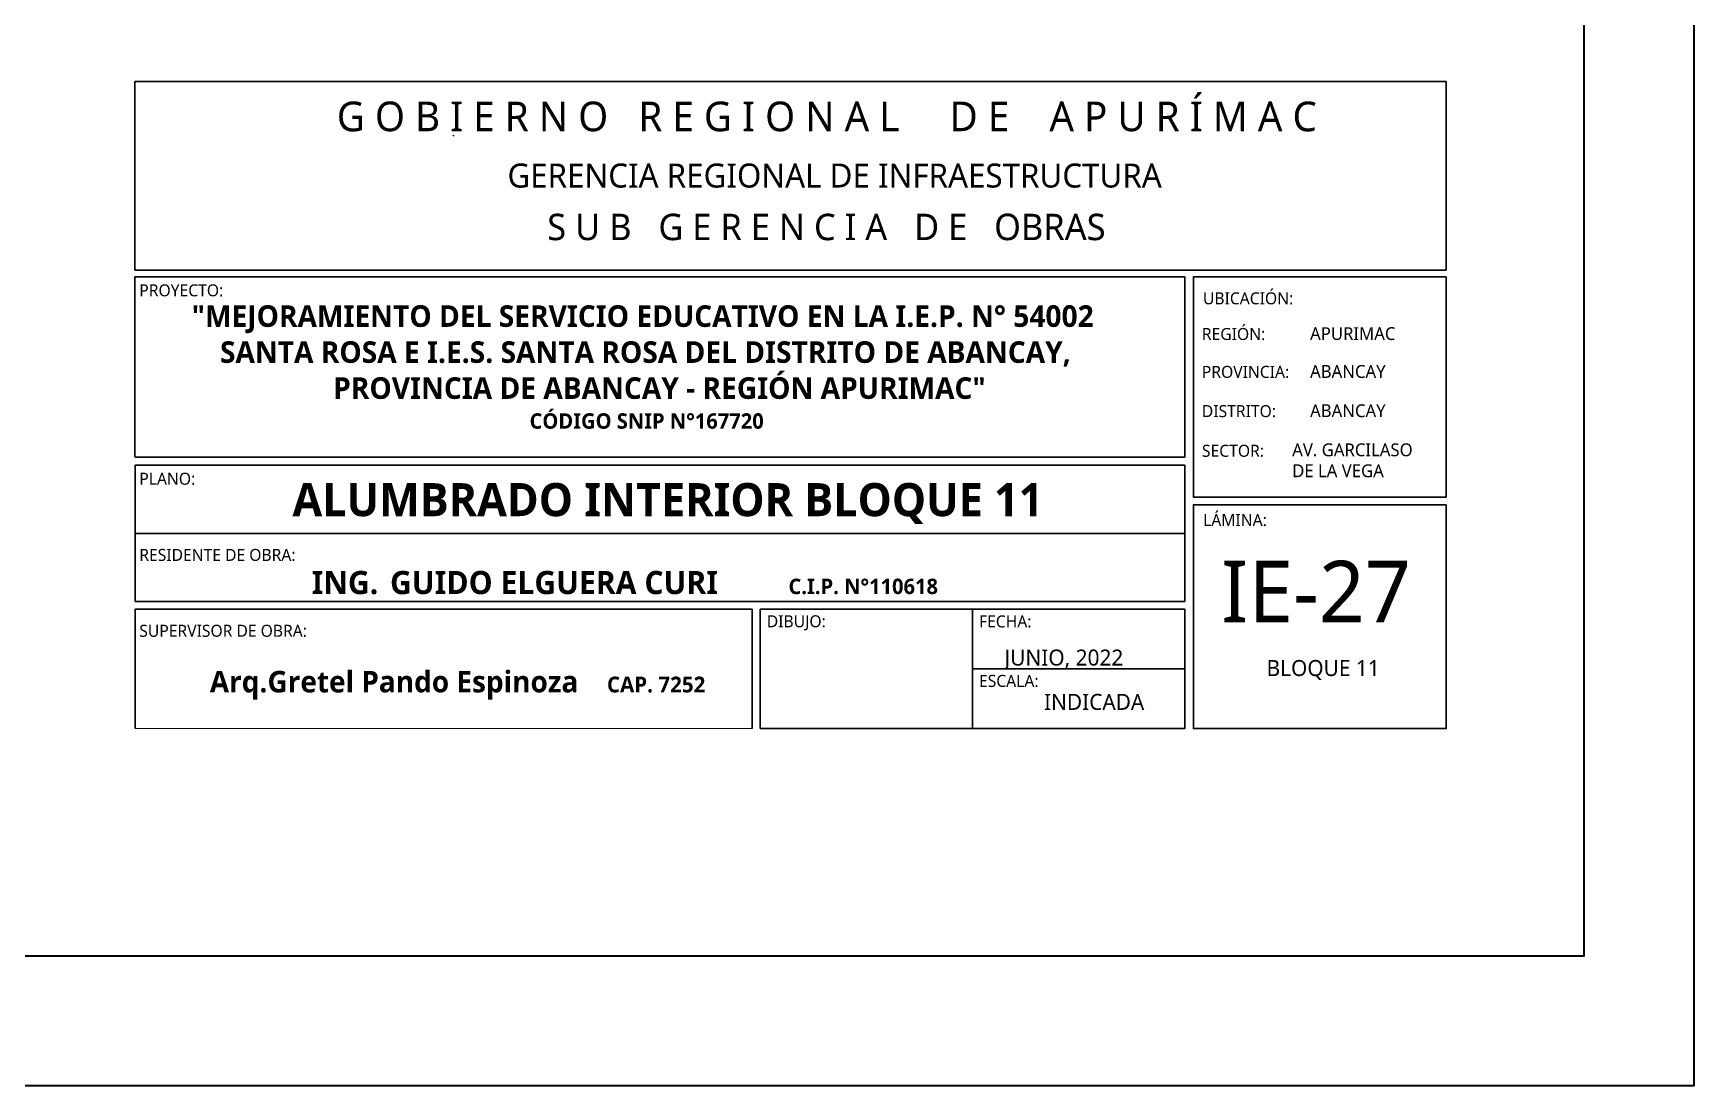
# Model space of a CAD drawing. Header units: metres. Extents: x 44.2 to 92, y 190.7 to 278.8.
# Drawn here: x 79.99 to 92.04, y 245.24 to 252.88 of the extents above; entities that cross this region are included whole.
import ezdxf

# ---------------------------------------------------------------- set-up
doc = ezdxf.new("R2010")
doc.units = ezdxf.units.M
for name, color, linetype, lineweight in [('ARQ', 252, 'Continuous', 0), ('LINEAS_IND.', 252, 'Continuous', 5), ('Membrete', 250, 'Continuous', 15)]:
    doc.layers.add(name, color=color, linetype=linetype, lineweight=lineweight)
doc.styles.add('Generales', font='trebuc.ttf', dxfattribs={"height": 0.22})

msp = doc.modelspace()

# ---------------------------------------------------------------- linework, layer by layer
at = {"color": 7, "lineweight": 40}
msp.add_lwpolyline([(44.219, 278.839), (92.044, 278.839), (92.044, 245.239), (44.219, 245.239), (44.219, 278.839)], dxfattribs=at)
msp.add_lwpolyline([(44.719, 278.339), (91.245, 278.339), (91.245, 246.18), (44.719, 246.18)], close=True, dxfattribs=at)
at = {"layer": 'LINEAS_IND.', "color": 7, "ltscale": 0.5}
msp.add_line((83.033, 252.141, 0.571), (83.044, 252.135, 0.571), dxfattribs=at)
msp.add_line((83.033, 252.141, 0.571), (83.044, 252.135, 0.571), dxfattribs=at)
at = {"layer": 'Membrete', "color": 7, "lineweight": 30, "ltscale": 0.5}
for p, q in [((80.725, 251.162), (80.725, 252.531)), ((80.725, 252.531), (90.246, 252.531)), ((90.246, 251.162), (80.725, 251.162)), ((80.725, 251.112), (88.348, 251.112)), ((80.725, 251.112), (80.725, 249.803)), ((80.726, 249.803), (88.348, 249.803)), ((80.726, 249.745), (88.348, 249.745)), ((80.726, 249.745), (80.726, 248.755)), ((88.348, 249.745), (88.348, 248.755)), ((88.348, 249.25), (80.726, 249.25)), ((80.726, 248.755), (88.348, 248.755)), ((80.726, 248.699), (85.206, 248.699)), ((80.726, 248.699), (80.726, 247.833)), ((85.206, 248.699), (85.206, 247.833)), ((85.265, 248.699), (88.348, 248.699)), ((85.265, 248.699), (85.265, 247.833)), ((88.348, 248.266), (86.806, 248.266))]:
    msp.add_line(p, q, dxfattribs=at)
at = {"layer": 'Membrete', "color": 7, "lineweight": 20, "ltscale": 0.5}
msp.add_line((90.246, 252.531), (80.725, 252.531), dxfattribs=at)
msp.add_lwpolyline([(90.246, 251.162), (90.246, 252.531)], dxfattribs=at)
at = {"layer": 'Membrete', "color": 7, "lineweight": 30, "ltscale": 0.5}
for points in [[(90.246, 251.162), (90.246, 252.531)], [(88.348, 249.803), (88.348, 251.112)], [(85.265, 247.833), (88.348, 247.833), (88.348, 248.699)], [(86.806, 248.699), (86.806, 247.833)]]:
    msp.add_lwpolyline(points, dxfattribs=at)
for points in [[(90.246, 251.112), (88.411, 251.112), (88.411, 249.514), (90.246, 249.514)], [(90.246, 249.458), (88.411, 249.458), (88.411, 247.833), (90.246, 247.833)]]:
    msp.add_lwpolyline(points, close=True, dxfattribs=at)
at = {"layer": 'Membrete', "color": 7, "lineweight": 18, "ltscale": 0.5}
msp.add_lwpolyline([(80.726, 247.833), (85.206, 247.833)], dxfattribs=at)
msp.add_lwpolyline([(80.726, 247.833), (85.206, 247.833)], dxfattribs=at)

# ---------------------------------------------------------------- texts
at = {"layer": 'ARQ', "ltscale": 0.5, "insert": (81.269, 248.251), "char_height": 0.15497, "width": 5.56943, "attachment_point": 1, "style": 'Generales'}
msp.add_mtext('{\\fTrebuchet MS|b1|i0|c0|p34;\\H1.0054x;Arq.Gretel Pando Espinoza \\H0.73511x;    CAP. 7252}', dxfattribs=at)
at = {"layer": 'Membrete', "color": 7, "lineweight": 5, "style": 'Generales'}
for s, height, p in [('G O B I E R N O   R E G I O N A L     D E    A P U R Í M A C   ', 0.21504, (82.191, 252.17)), ('GERENCIA REGIONAL DE INFRAESTRUCTURA', 0.17436, (83.43, 251.761)), ('S U B   G E R E N C I A   D E   OBRAS', 0.19179, (83.719, 251.379))]:
    msp.add_text(s, height=height, dxfattribs=at).set_placement(p)
at = {"layer": 'Membrete', "color": 7, "ltscale": 0.5, "style": 'Generales'}
for s, height, p in [('PROYECTO:', 0.0872, (80.757, 250.971)), ('UBICACIÓN:', 0.0872, (88.48, 250.913)), ('REGIÓN:', 0.0872, (88.472, 250.654)), ('APURIMAC', 0.093, (89.258, 250.654)), ('PROVINCIA:', 0.0872, (88.472, 250.379)), ('ABANCAY', 0.093, (89.258, 250.379)), ('ABANCAY', 0.093, (89.258, 250.094)), ('DISTRITO:', 0.0872, (88.472, 250.094)), ('SECTOR: ', 0.0872, (88.473, 249.806)), ('AV. GARCILASO  ', 0.09299, (89.128, 249.81)), ('DE LA VEGA', 0.093, (89.128, 249.658)), ('PLANO:', 0.0872, (80.757, 249.603)), ('LÁMINA:', 0.0872, (88.481, 249.303)), ('RESIDENTE DE OBRA:', 0.08718, (80.757, 249.05)), ('IE-27', 0.448, (88.612, 248.603)), ('DIBUJO:', 0.0872, (85.313, 248.568)), ('FECHA:', 0.0872, (86.854, 248.567)), ('SUPERVISOR DE OBRA:', 0.08718, (80.757, 248.499)), ('JUNIO, 2022', 0.11624, (87.039, 248.29)), ('BLOQUE 11', 0.1162, (88.942, 248.214)), ('ESCALA:', 0.0872, (86.854, 248.135)), ('INDICADA', 0.1162, (87.326, 247.968))]:
    msp.add_text(s, height=height, dxfattribs=at).set_placement(p)
at = {"layer": 'Membrete', "color": 7, "ltscale": 0.5, "attachment_point": 1, "style": 'Generales'}
for s, insert, char_height, width in [('\\pi0.5376;{\\fTrebuchet MS|b1|i0|c0|p34;\\H0.6891x;"MEJORAMIENTO DEL SERVICIO EDUCATIVO EN LA I.E.P. N° 54002 \\P\\pi0.74287;SANTA ROSA E I.E.S. SANTA ROSA DEL DISTRITO DE ABANCAY, \\P\\pi1.5647;PROVINCIA DE ABANCAY - REGIÓN APURIMAC"\\H1.4512x;\\P\\pi2.9906;\\H0.49222x;CÓDIGO SNIP N°167720}', (80.6, 250.906), 0.227544, 7.67255), ('{\\fTrebuchet MS|b1|i0|c0|p34;ALUMBRADO INTERIOR BLOQUE 11}', (81.869, 249.615), 0.24019, 7.41882), ('\\pi-0.47999,l0.66961,t0.66961;{\\fTrebuchet MS|b1|i0|c0|p34;\\H0.88598x;ING.^IGUIDO ELGUERA CURI         \\H0.66667x;C.I.P. N°110618}', (81.819, 248.977), 0.18962, 5.90179)]:
    msp.add_mtext(s, dxfattribs=dict(at, insert=insert, char_height=char_height, width=width))

doc.saveas('drawing.dxf')
